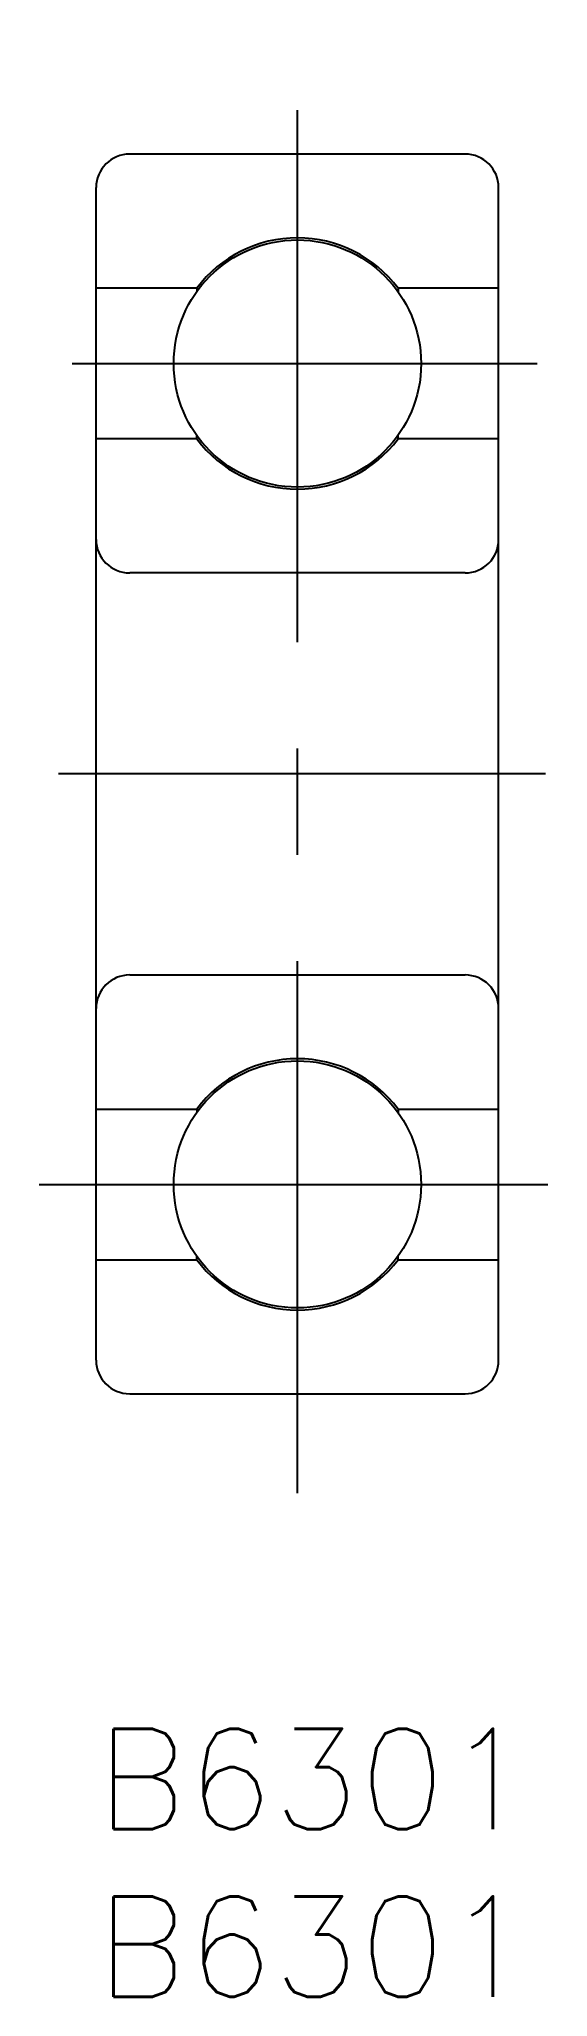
# Model space of a CAD drawing. Extents: x -1.7 to 13.5, y -8 to 50.4.
import ezdxf

# ---------------------------------------------------------------- set-up
doc = ezdxf.new("R2010")
doc.units = 0
doc.header["$LTSCALE"] = 0.5
doc.linetypes.add('CENTER', pattern=[50.8, 31.75, -6.35, 6.35, -6.35])
for name, color, linetype in [('MSM_CENTER', 1, 'CENTER'), ('MSM_CONTINUOUS', 7, 'CONTINUOUS'), ('MSM_PART_NUMBER', 7, 'CONTINUOUS')]:
    doc.layers.add(name, color=color, linetype=linetype)
doc.styles.get("Standard").update_dxf_attribs({"font": 'txt.shx', "height": 3, "bigfont": 'bigfont.shx'})

msp = doc.modelspace()

# ---------------------------------------------------------------- linework, layer by layer
at = {"layer": 'MSM_CENTER'}
for p, q in [((6, 7.036), (6, 50.432)), ((-0.711, 40.75), (13.15, 40.75)), ((13.394, 28.5), (-1.12, 28.5)), ((-1.698, 16.25), (13.465, 16.25))]:
    msp.add_line(p, q, dxfattribs=at)
at = {"layer": 'MSM_CONTINUOUS'}
for p, q in [((11, 47), (1, 47)), ((0, 11), (0, 46)), ((12, 11), (12, 46)), ((3, 43), (0, 43)), ((3, 43), (3, 42.894)), ((12, 43), (9, 43)), ((9, 43), (9, 42.894)), ((3, 38.5), (3, 38.606)), ((9, 38.5), (9, 38.606)), ((3, 38.5), (0, 38.5)), ((12, 38.5), (9, 38.5)), ((11, 34.5), (1, 34.5)), ((1, 22.5), (11, 22.5)), ((0, 18.5), (3, 18.5)), ((3, 18.5), (3, 18.394)), ((9, 18.5), (12, 18.5)), ((9, 18.5), (9, 18.394)), ((3, 14), (3, 14.106)), ((9, 14), (9, 14.106)), ((0, 14), (3, 14)), ((9, 14), (12, 14)), ((1, 10), (11, 10))]:
    msp.add_line(p, q, dxfattribs=at)
for centre, radius in [((6, 40.75), 3.688), ((6, 16.25), 3.687)]:
    msp.add_circle(centre, radius, dxfattribs=at)
for centre, radius, start, end in [((1, 46), 1, 90, 180), ((11, 46), 1, 0, 90), ((6, 40.75), 3.75, 36.8699, 143.1301), ((6, 40.75), 3.75, 216.8699, 323.1301), ((1, 35.5), 1, 180, 270), ((11, 35.5), 1, 270, 0), ((1, 21.5), 1, 90, 180), ((11, 21.5), 1, 0, 90), ((6, 16.25), 3.75, 36.8699, 143.1301), ((6, 16.25), 3.75, 216.8699, 323.1301), ((1, 11), 1, 180, 270), ((11, 11), 1, 270, 360)]:
    msp.add_arc(centre, radius, start, end, dxfattribs=at)

# ---------------------------------------------------------------- texts
at = {"layer": 'MSM_PART_NUMBER'}
for p in [(0, -3), (0, -8)]:
    msp.add_text('B6301', height=3, dxfattribs=at).set_placement(p)

doc.saveas('drawing.dxf')
